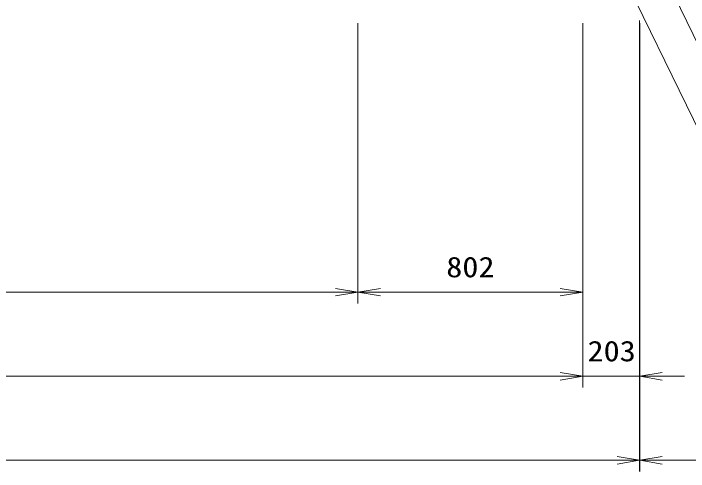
# Model space of a CAD drawing. Units: millimetres at full size. Extents: x 0 to 33600, y 0 to 23760.
# Drawn here: x 25206 to 27614, y 13064 to 14699 of the extents above; entities that cross this region are included whole.
import ezdxf
from ezdxf.enums import TextEntityAlignment as Align

# ---------------------------------------------------------------- set-up
doc = ezdxf.new("R2010")
doc.units = ezdxf.units.MM
doc.header["$LTSCALE"] = 80.0044
doc.layers.add('寸法', color=6, linetype='Continuous', lineweight=13)
doc.styles.add('ＭＳ ゴシック', font='')
doc.styles.get('ＭＳ ゴシック').set_extended_font_data('MS Gothic')

# ---------------------------------------------------------------- blocks, each defined once
blk = doc.blocks.new('open_arrow')
at = {"color": 0, "linetype": 'Continuous', "lineweight": -2}
blk.add_lwpolyline([(7.5, 1.25), (0, 0), (7.5, -1.25)], dxfattribs=at)

msp = doc.modelspace()

# ---------------------------------------------------------------- linework, layer by layer
at = {"layer": '寸法'}
for p, q in [((27439.5, 14674.33), (27439.5, 13064)), ((26435, 14664), (26435, 13664)), ((26435, 14664), (26435, 13664)), ((27237, 14664), (27237, 13364)), ((27237, 14664), (27237, 13664)), ((27237, 14664), (27237, 13364)), ((27440, 14664), (27440, 13364)), ((27440, 14664), (27440, 13064)), ((26435, 13704), (21800, 13704)), ((26435, 13704), (27237, 13704)), ((27237, 13404), (20998, 13404)), ((27077, 13404), (27600, 13404)), ((27439.5, 13104), (20795, 13104)), ((27440, 13104), (28940, 13104))]:
    msp.add_line(p, q, dxfattribs=at)
for points in [[(27262, 15384), (27296.98, 15312.05), (27787, 14304), (28820.33, 14304)], [(27187, 15234), (27222.07, 15162.1), (27787, 14004), (28240.33, 14004)]]:
    msp.add_lwpolyline(points, dxfattribs=at)

# ---------------------------------------------------------------- block references
at = {"layer": '寸法', "xscale": 10.7, "yscale": 10.7, "rotation": 180}
for p in [(26435, 13704), (27237, 13704), (27237, 13404), (27237, 13404), (27439.5, 13104)]:
    msp.add_blockref('open_arrow', p, dxfattribs=at)
at = {"layer": '寸法', "xscale": 10.7, "yscale": 10.7}
for p in [(26435, 13704), (27440, 13404), (27440, 13104)]:
    msp.add_blockref('open_arrow', p, dxfattribs=at)

# ---------------------------------------------------------------- texts
at = {"layer": '寸法', "style": 'ＭＳ ゴシック', "width": 1.15}
for s, p in [('802', (26836, 13794)), ('203', (27340, 13494))]:
    msp.add_text(s, height=73.31, dxfattribs=at).set_placement(p, align=Align.MIDDLE_CENTER)

doc.saveas('drawing.dxf')
